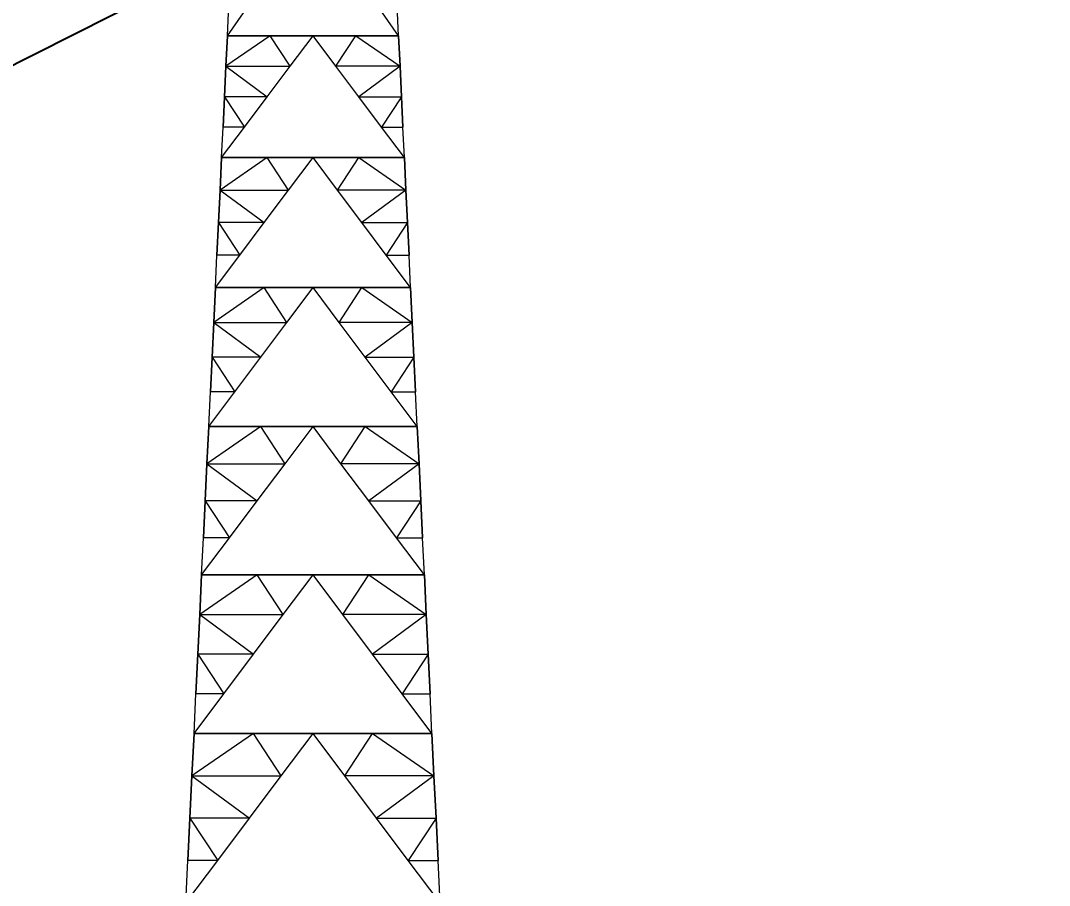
# Model space of a CAD drawing. Header units: millimetres. Extents: x 674 to 5889, y -153 to 3954.
# Drawn here: x 3115.39 to 3159.14, y 893.14 to 929.94 of the extents above; entities that cross this region are included whole.
import ezdxf

# ---------------------------------------------------------------- set-up
doc = ezdxf.new("R2010")
doc.units = ezdxf.units.MM
doc.layers.add('Dimensions', color=7, linetype='Continuous')
doc.layers.add('Ropes', color=3, linetype='Continuous')
doc.layers.add('Towers', color=1, linetype='Continuous', lineweight=0)
doc.styles.get("Standard").update_dxf_attribs({"font": 'arial.ttf'})
doc.dimstyles.new('ISO-25', dxfattribs={"dimtxt": 2.5, "dimasz": 2.5, "dimexe": 1.25, "dimexo": 0.625, "dimtad": 1, "dimtxsty": 'Standard', "dimcen": 2.5, "dimadec": 0, "dimazin": 0, "dimtfac": 1, "dimtmove": 0, "dimatfit": 3, "dimfxl": 1, "dimarcsym": 0})

# ---------------------------------------------------------------- blocks, each defined once
blk = doc.blocks.new('_ArchTick')
at = {"color": 0, "linetype": 'ByBlock', "const_width": 0.15}
blk.add_lwpolyline([(-0.5, -0.5), (0.5, 0.5)], dxfattribs=at)
blk = doc.blocks.new('*D60')
at = {"color": 0, "lineweight": -2, "transparency": 16777216}
blk.add_line((2829.274, -144.563), (2959.274, -144.563), dxfattribs=at)
at = {"layer": 'Defpoints', "color": 0, "transparency": 16777216}
for p in [(5528.478, 3774.077), (5768.478, 3774.077), (5768.478, 3752.482), (2829.274, -118.354), (2959.274, -118.354), (2959.274, -144.563)]:
    blk.add_point(p, dxfattribs=at)
at = {"layer": 'Dimensions', "color": 0, "lineweight": -2, "transparency": 16777216}
blk.add_line((5528.478, 3752.482), (5768.478, 3752.482), dxfattribs=at)
at = {"color": 0, "lineweight": -2, "transparency": 16777216, "xscale": 15, "yscale": 15, "zscale": 15, "rotation": 180}
blk.add_blockref('_ArchTick', (2829.274, -144.563), dxfattribs=at)
at = {"color": 0, "lineweight": -2, "transparency": 16777216, "xscale": 15, "yscale": 15, "zscale": 15}
blk.add_blockref('_ArchTick', (2959.274, -144.563), dxfattribs=at)
at = {"layer": 'Dimensions', "color": 0, "lineweight": -2, "transparency": 16777216, "xscale": 2.5, "yscale": 2.5, "zscale": 2.5, "rotation": 180}
blk.add_blockref('_ArchTick', (5528.478, 3752.482), dxfattribs=at)
at = {"layer": 'Dimensions', "color": 0, "lineweight": -2, "transparency": 16777216, "xscale": 2.5, "yscale": 2.5, "zscale": 2.5}
blk.add_blockref('_ArchTick', (5768.478, 3752.482), dxfattribs=at)
at = {"color": 0, "transparency": 16777216, "insert": (2894.274, -136.274), "char_height": 15, "attachment_point": 5}
blk.add_mtext('130', dxfattribs=at)
at = {"layer": 'Dimensions', "color": 0, "transparency": 16777216, "insert": (5648.478, 3755.404), "char_height": 4.5, "attachment_point": 5}
blk.add_mtext('240m', dxfattribs=at)
blk = doc.blocks.new('*D58')
at = {"color": 0, "lineweight": -2, "transparency": 16777216}
blk.add_line((2393.626, -144.563), (2483.626, -144.563), dxfattribs=at)
at = {"layer": 'Defpoints', "color": 0, "transparency": 16777216}
for p in [(5603.478, 3819.077), (5583.397, 3774.077), (5603.478, 3774.077), (2393.626, -80.976), (2483.626, -80.976), (2483.626, -144.563)]:
    blk.add_point(p, dxfattribs=at)
at = {"layer": 'Dimensions', "color": 0, "lineweight": -2, "transparency": 16777216}
blk.add_line((5583.397, 3819.077), (5583.397, 3774.077), dxfattribs=at)
at = {"color": 0, "lineweight": -2, "transparency": 16777216, "xscale": 15, "yscale": 15, "zscale": 15, "rotation": 180}
blk.add_blockref('_ArchTick', (2393.626, -144.563), dxfattribs=at)
at = {"color": 0, "lineweight": -2, "transparency": 16777216, "xscale": 15, "yscale": 15, "zscale": 15}
blk.add_blockref('_ArchTick', (2483.626, -144.563), dxfattribs=at)
at = {"layer": 'Dimensions', "color": 0, "lineweight": -2, "transparency": 16777216, "xscale": 2.5, "yscale": 2.5, "zscale": 2.5}
for p, rotation in [((5583.397, 3819.077), 90), ((5583.397, 3774.077), 270)]:
    blk.add_blockref('_ArchTick', p, dxfattribs=dict(at, rotation=rotation))
at = {"color": 0, "transparency": 16777216, "insert": (2438.626, -136.279), "char_height": 15, "attachment_point": 5}
blk.add_mtext('90', dxfattribs=at)
at = {"layer": 'Dimensions', "color": 0, "transparency": 16777216, "insert": (5580.484, 3796.577), "char_height": 4.5, "attachment_point": 5, "rotation": 90}
blk.add_mtext('45m', dxfattribs=at)
blk = doc.blocks.new('*D62')
at = {"color": 0, "lineweight": -2, "transparency": 16777216}
blk.add_line((2577.797, -35.976), (2577.797, -85.976), dxfattribs=at)
at = {"layer": 'Defpoints', "color": 0, "transparency": 16777216}
for p in [(5529.806, 3893.742), (5528.478, 3889.077), (5643.378, 3856.377), (2597.989, -35.976), (2577.797, -85.976), (2597.989, -85.976)]:
    blk.add_point(p, dxfattribs=at)
at = {"layer": 'Dimensions', "color": 0, "lineweight": -2, "transparency": 16777216}
blk.add_line((5644.706, 3861.042), (5529.806, 3893.742), dxfattribs=at)
at = {"color": 0, "lineweight": -2, "transparency": 16777216, "xscale": 15, "yscale": 15, "zscale": 15}
for p, rotation in [((2577.797, -35.976), 90), ((2577.797, -85.976), 270)]:
    blk.add_blockref('_ArchTick', p, dxfattribs=dict(at, rotation=rotation))
at = {"layer": 'Dimensions', "color": 0, "lineweight": -2, "transparency": 16777216, "xscale": 2.5, "yscale": 2.5, "zscale": 2.5}
for p, rotation in [((5529.806, 3893.742), 164.113896019455), ((5644.706, 3861.042), 344.113896019455)]:
    blk.add_blockref('_ArchTick', p, dxfattribs=dict(at, rotation=rotation))
at = {"color": 0, "transparency": 16777216, "insert": (2569.514, -60.976), "char_height": 15, "attachment_point": 5, "rotation": 90}
blk.add_mtext('50', dxfattribs=at)
at = {"layer": 'Dimensions', "color": 0, "transparency": 16777216, "insert": (5588.056, 3880.203), "char_height": 4.5, "attachment_point": 5, "rotation": 344.1139}
blk.add_mtext('119.5m', dxfattribs=at)
blk = doc.blocks.new('*D63')
at = {"color": 0, "lineweight": -2, "transparency": 16777216}
blk.add_line((2809.512, -31.439), (2809.512, -86.439), dxfattribs=at)
at = {"layer": 'Defpoints', "color": 0, "transparency": 16777216}
for p in [(5643.378, 3866.577), (5527.736, 3834.542), (5528.478, 3832.07), (2829.274, -31.439), (2809.512, -86.439), (2829.274, -86.439)]:
    blk.add_point(p, dxfattribs=at)
at = {"layer": 'Dimensions', "color": 0, "lineweight": -2, "transparency": 16777216}
blk.add_line((5642.636, 3869.049), (5527.736, 3834.542), dxfattribs=at)
at = {"color": 0, "lineweight": -2, "transparency": 16777216, "xscale": 15, "yscale": 15, "zscale": 15}
for p, rotation in [((2809.512, -31.439), 90), ((2809.512, -86.439), 270)]:
    blk.add_blockref('_ArchTick', p, dxfattribs=dict(at, rotation=rotation))
at = {"layer": 'Dimensions', "color": 0, "lineweight": -2, "transparency": 16777216, "xscale": 2.5, "yscale": 2.5, "zscale": 2.5}
for p, rotation in [((5642.636, 3869.049), 16.71614301521846), ((5527.736, 3834.542), 196.7161430152185)]:
    blk.add_blockref('_ArchTick', p, dxfattribs=dict(at, rotation=rotation))
at = {"color": 0, "transparency": 16777216, "insert": (2801.259, -58.939), "char_height": 15, "attachment_point": 5, "rotation": 90}
blk.add_mtext('55', dxfattribs=at)
at = {"layer": 'Dimensions', "color": 0, "transparency": 16777216, "insert": (5584.345, 3854.594), "char_height": 4.5, "attachment_point": 5, "rotation": 16.7161}
blk.add_mtext('120m', dxfattribs=at)
blk = doc.blocks.new('*D59')
at = {"color": 0, "lineweight": -2, "transparency": 16777216}
blk.add_line((2597.989, -144.563), (2697.989, -144.563), dxfattribs=at)
at = {"layer": 'Defpoints', "color": 0, "transparency": 16777216}
for p in [(5623.478, 3781.175), (5673.478, 3781.175), (5673.478, 3764.268), (2597.989, -85.976), (2697.989, -85.976), (2697.989, -144.563)]:
    blk.add_point(p, dxfattribs=at)
at = {"layer": 'Dimensions', "color": 0, "lineweight": -2, "transparency": 16777216}
blk.add_line((5623.478, 3764.268), (5673.478, 3764.268), dxfattribs=at)
at = {"color": 0, "lineweight": -2, "transparency": 16777216, "xscale": 15, "yscale": 15, "zscale": 15, "rotation": 180}
blk.add_blockref('_ArchTick', (2597.989, -144.563), dxfattribs=at)
at = {"color": 0, "lineweight": -2, "transparency": 16777216, "xscale": 15, "yscale": 15, "zscale": 15}
blk.add_blockref('_ArchTick', (2697.989, -144.563), dxfattribs=at)
at = {"layer": 'Dimensions', "color": 0, "lineweight": -2, "transparency": 16777216, "xscale": 2.5, "yscale": 2.5, "zscale": 2.5, "rotation": 180}
blk.add_blockref('_ArchTick', (5623.478, 3764.268), dxfattribs=at)
at = {"layer": 'Dimensions', "color": 0, "lineweight": -2, "transparency": 16777216, "xscale": 2.5, "yscale": 2.5, "zscale": 2.5}
blk.add_blockref('_ArchTick', (5673.478, 3764.268), dxfattribs=at)
at = {"color": 0, "transparency": 16777216, "insert": (2647.989, -136.279), "char_height": 15, "attachment_point": 5}
blk.add_mtext('100', dxfattribs=at)
at = {"layer": 'Dimensions', "color": 0, "transparency": 16777216, "insert": (5648.478, 3767.191), "char_height": 4.5, "attachment_point": 5}
blk.add_mtext('50m', dxfattribs=at)
blk = doc.blocks.new('*D61')
at = {"color": 0, "lineweight": -2, "transparency": 16777216}
blk.add_line((2373.545, -35.976), (2373.545, -80.976), dxfattribs=at)
at = {"layer": 'Defpoints', "color": 0, "transparency": 16777216}
for p in [(5648.478, 3856.377), (5645.288, 3779.077), (5648.478, 3779.077), (2393.626, -35.976), (2373.545, -80.976), (2393.626, -80.976)]:
    blk.add_point(p, dxfattribs=at)
at = {"layer": 'Dimensions', "color": 0, "lineweight": -2, "transparency": 16777216}
blk.add_line((5645.288, 3856.377), (5645.288, 3779.077), dxfattribs=at)
at = {"color": 0, "lineweight": -2, "transparency": 16777216, "xscale": 15, "yscale": 15, "zscale": 15}
for p, rotation in [((2373.545, -35.976), 90), ((2373.545, -80.976), 270)]:
    blk.add_blockref('_ArchTick', p, dxfattribs=dict(at, rotation=rotation))
at = {"layer": 'Dimensions', "color": 0, "lineweight": -2, "transparency": 16777216, "xscale": 2.5, "yscale": 2.5, "zscale": 2.5}
for p, rotation in [((5645.288, 3856.377), 90), ((5645.288, 3779.077), 270)]:
    blk.add_blockref('_ArchTick', p, dxfattribs=dict(at, rotation=rotation))
at = {"color": 0, "transparency": 16777216, "insert": (2365.292, -58.476), "char_height": 15, "attachment_point": 5, "rotation": 90}
blk.add_mtext('45', dxfattribs=at)
at = {"layer": 'Dimensions', "color": 0, "transparency": 16777216, "insert": (5642.364, 3817.906), "char_height": 4.5, "attachment_point": 5, "rotation": 90}
blk.add_mtext('77.3m', dxfattribs=at)

msp = doc.modelspace()

# ---------------------------------------------------------------- linework, layer by layer
at = {"layer": 'Ropes'}
msp.add_line((3127.826, 934.476), (3012.826, 876.483), dxfattribs=at)
at = {"layer": 'Towers'}
for p, q in [((3124.187, 929.293), (3125.096, 930.589)), ((3124.187, 929.293), (3125.096, 930.589)), ((3124.187, 929.293), (3124.249, 930.589)), ((3124.187, 929.293), (3124.249, 930.589)), ((3124.187, 929.293), (3124.249, 930.589)), ((3124.187, 929.293), (3124.249, 930.589)), ((3131.465, 929.293), (3130.555, 930.589)), ((3131.465, 929.293), (3130.555, 930.589)), ((3131.465, 929.293), (3131.403, 930.589)), ((3131.465, 929.293), (3131.403, 930.589)), ((3131.465, 929.293), (3131.403, 930.589)), ((3131.465, 929.293), (3131.403, 930.589)), ((3126.006, 929.293), (3124.125, 927.998)), ((3126.006, 929.293), (3124.125, 927.998)), ((3124.125, 927.998), (3124.187, 929.293)), ((3124.187, 929.293), (3124.125, 927.998)), ((3124.125, 927.998), (3124.187, 929.293)), ((3124.125, 927.998), (3124.187, 929.293)), ((3124.125, 927.998), (3124.187, 929.293)), ((3124.187, 929.293), (3124.125, 927.998)), ((3124.125, 927.998), (3124.187, 929.293)), ((3124.125, 927.998), (3124.187, 929.293)), ((3124.187, 929.293), (3126.006, 929.293)), ((3126.006, 929.293), (3124.187, 929.293)), ((3124.187, 929.293), (3125.096, 929.293)), ((3125.096, 929.293), (3124.187, 929.293)), ((3124.187, 929.293), (3126.006, 929.293)), ((3126.006, 929.293), (3124.187, 929.293)), ((3127.826, 929.293), (3124.187, 929.293)), ((3124.187, 929.293), (3127.826, 929.293)), ((3126.006, 929.293), (3124.187, 929.293)), ((3126.006, 929.293), (3124.187, 929.293)), ((3126.006, 929.293), (3126.916, 929.293)), ((3126.916, 929.293), (3126.006, 929.293)), ((3126.854, 927.998), (3126.006, 929.293)), ((3127.826, 929.293), (3126.006, 929.293)), ((3126.854, 927.998), (3126.006, 929.293)), ((3127.826, 929.293), (3126.006, 929.293)), ((3126.854, 927.998), (3127.826, 929.293)), ((3126.854, 927.998), (3127.826, 929.293)), ((3128.735, 929.293), (3126.916, 929.293)), ((3128.735, 929.293), (3126.916, 929.293)), ((3131.465, 929.293), (3127.826, 929.293)), ((3127.826, 929.293), (3131.465, 929.293)), ((3128.797, 927.998), (3127.826, 929.293)), ((3127.826, 929.293), (3129.645, 929.293)), ((3128.797, 927.998), (3127.826, 929.293)), ((3127.826, 929.293), (3129.645, 929.293)), ((3128.735, 929.293), (3129.645, 929.293)), ((3129.645, 929.293), (3128.735, 929.293)), ((3128.797, 927.998), (3129.645, 929.293)), ((3128.797, 927.998), (3129.645, 929.293)), ((3131.465, 929.293), (3129.645, 929.293)), ((3129.645, 929.293), (3131.465, 929.293)), ((3129.645, 929.293), (3131.465, 929.293)), ((3129.645, 929.293), (3131.465, 929.293)), ((3129.645, 929.293), (3131.527, 927.998)), ((3129.645, 929.293), (3131.465, 929.293)), ((3129.645, 929.293), (3131.527, 927.998)), ((3129.645, 929.293), (3131.465, 929.293)), ((3130.555, 929.293), (3131.465, 929.293)), ((3131.465, 929.293), (3130.555, 929.293)), ((3131.527, 927.998), (3131.465, 929.293)), ((3131.465, 929.293), (3131.527, 927.998)), ((3131.527, 927.998), (3131.465, 929.293)), ((3131.527, 927.998), (3131.465, 929.293)), ((3131.527, 927.998), (3131.465, 929.293)), ((3131.465, 929.293), (3131.527, 927.998)), ((3131.527, 927.998), (3131.465, 929.293)), ((3131.527, 927.998), (3131.465, 929.293)), ((3124.063, 926.702), (3124.125, 927.998)), ((3124.125, 927.998), (3124.063, 926.702)), ((3124.063, 926.702), (3124.125, 927.998)), ((3124.063, 926.702), (3124.125, 927.998)), ((3124.125, 927.998), (3124.063, 926.702)), ((3124.063, 926.702), (3124.125, 927.998)), ((3124.125, 927.998), (3125.882, 926.702)), ((3124.125, 927.998), (3126.854, 927.998)), ((3124.125, 927.998), (3125.882, 926.702)), ((3124.125, 927.998), (3126.854, 927.998)), ((3124.125, 927.998), (3124.125, 927.998)), ((3124.125, 927.998), (3124.125, 927.998)), ((3125.882, 926.702), (3126.854, 927.998)), ((3125.882, 926.702), (3126.854, 927.998)), ((3129.769, 926.702), (3128.797, 927.998)), ((3131.527, 927.998), (3128.797, 927.998)), ((3129.769, 926.702), (3128.797, 927.998)), ((3131.527, 927.998), (3128.797, 927.998)), ((3131.527, 927.998), (3129.769, 926.702)), ((3131.527, 927.998), (3129.769, 926.702)), ((3131.589, 926.702), (3131.527, 927.998)), ((3131.527, 927.998), (3131.589, 926.702)), ((3131.527, 927.998), (3131.527, 927.998)), ((3131.589, 926.702), (3131.527, 927.998)), ((3131.589, 926.702), (3131.527, 927.998)), ((3131.527, 927.998), (3131.589, 926.702)), ((3131.527, 927.998), (3131.527, 927.998)), ((3131.589, 926.702), (3131.527, 927.998)), ((3124.001, 925.406), (3124.063, 926.702)), ((3124.063, 926.702), (3124.001, 925.406)), ((3124.001, 925.406), (3124.063, 926.702)), ((3124.001, 925.406), (3124.063, 926.702)), ((3124.063, 926.702), (3124.001, 925.406)), ((3124.001, 925.406), (3124.063, 926.702)), ((3124.063, 926.702), (3124.91, 925.406)), ((3125.882, 926.702), (3124.063, 926.702)), ((3124.063, 926.702), (3124.91, 925.406)), ((3125.882, 926.702), (3124.063, 926.702)), ((3124.063, 926.702), (3124.063, 926.702)), ((3124.063, 926.702), (3124.063, 926.702)), ((3124.91, 925.406), (3125.882, 926.702)), ((3124.91, 925.406), (3125.882, 926.702)), ((3130.741, 925.406), (3129.769, 926.702)), ((3129.769, 926.702), (3131.589, 926.702)), ((3130.741, 925.406), (3129.769, 926.702)), ((3129.769, 926.702), (3131.589, 926.702)), ((3131.589, 926.702), (3130.741, 925.406)), ((3131.589, 926.702), (3130.741, 925.406)), ((3131.65, 925.406), (3131.589, 926.702)), ((3131.589, 926.702), (3131.65, 925.406)), ((3131.589, 926.702), (3131.589, 926.702)), ((3131.65, 925.406), (3131.589, 926.702)), ((3131.65, 925.406), (3131.589, 926.702)), ((3131.589, 926.702), (3131.65, 925.406)), ((3131.589, 926.702), (3131.589, 926.702)), ((3131.65, 925.406), (3131.589, 926.702)), ((3123.939, 924.111), (3124.91, 925.406)), ((3123.939, 924.111), (3124.91, 925.406)), ((3123.939, 924.111), (3124.001, 925.406)), ((3123.939, 924.111), (3124.001, 925.406)), ((3123.939, 924.111), (3124.001, 925.406)), ((3123.939, 924.111), (3124.001, 925.406)), ((3124.91, 925.406), (3124.001, 925.406)), ((3124.91, 925.406), (3124.001, 925.406)), ((3124.001, 925.406), (3124.001, 925.406)), ((3124.001, 925.406), (3124.001, 925.406)), ((3131.712, 924.111), (3130.741, 925.406)), ((3130.741, 925.406), (3131.65, 925.406)), ((3131.712, 924.111), (3130.741, 925.406)), ((3130.741, 925.406), (3131.65, 925.406)), ((3131.712, 924.111), (3131.65, 925.406)), ((3131.65, 925.406), (3131.65, 925.406)), ((3131.712, 924.111), (3131.65, 925.406)), ((3131.712, 924.111), (3131.65, 925.406)), ((3131.65, 925.406), (3131.65, 925.406)), ((3131.712, 924.111), (3131.65, 925.406)), ((3125.882, 924.111), (3123.873, 922.727)), ((3125.882, 924.111), (3123.873, 922.727)), ((3123.873, 922.727), (3123.939, 924.111)), ((3123.939, 924.111), (3123.873, 922.727)), ((3123.873, 922.727), (3123.939, 924.111)), ((3123.873, 922.727), (3123.939, 924.111)), ((3123.873, 922.727), (3123.939, 924.111)), ((3123.939, 924.111), (3123.873, 922.727)), ((3123.873, 922.727), (3123.939, 924.111)), ((3123.873, 922.727), (3123.939, 924.111)), ((3123.939, 924.111), (3125.882, 924.111)), ((3125.882, 924.111), (3123.939, 924.111)), ((3123.939, 924.111), (3124.91, 924.111)), ((3124.91, 924.111), (3123.939, 924.111)), ((3123.939, 924.111), (3125.882, 924.111)), ((3125.882, 924.111), (3123.939, 924.111)), ((3127.826, 924.111), (3123.939, 924.111)), ((3123.939, 924.111), (3127.826, 924.111)), ((3125.882, 924.111), (3123.939, 924.111)), ((3125.882, 924.111), (3123.939, 924.111)), ((3125.882, 924.111), (3126.854, 924.111)), ((3126.854, 924.111), (3125.882, 924.111)), ((3126.788, 922.727), (3125.882, 924.111)), ((3127.826, 924.111), (3125.882, 924.111)), ((3126.788, 922.727), (3125.882, 924.111)), ((3127.826, 924.111), (3125.882, 924.111)), ((3126.788, 922.727), (3127.826, 924.111)), ((3126.788, 922.727), (3127.826, 924.111)), ((3128.797, 924.111), (3126.854, 924.111)), ((3128.797, 924.111), (3126.854, 924.111)), ((3131.712, 924.111), (3127.826, 924.111)), ((3127.826, 924.111), (3131.712, 924.111)), ((3128.863, 922.727), (3127.826, 924.111)), ((3127.826, 924.111), (3129.769, 924.111)), ((3128.863, 922.727), (3127.826, 924.111)), ((3127.826, 924.111), (3129.769, 924.111)), ((3128.797, 924.111), (3129.769, 924.111)), ((3129.769, 924.111), (3128.797, 924.111)), ((3128.863, 922.727), (3129.769, 924.111)), ((3128.863, 922.727), (3129.769, 924.111)), ((3131.712, 924.111), (3129.769, 924.111)), ((3129.769, 924.111), (3131.712, 924.111)), ((3129.769, 924.111), (3131.712, 924.111)), ((3129.769, 924.111), (3131.712, 924.111)), ((3129.769, 924.111), (3131.779, 922.727)), ((3129.769, 924.111), (3131.712, 924.111)), ((3129.769, 924.111), (3131.779, 922.727)), ((3129.769, 924.111), (3131.712, 924.111)), ((3130.741, 924.111), (3131.712, 924.111)), ((3131.712, 924.111), (3130.741, 924.111)), ((3131.779, 922.727), (3131.712, 924.111)), ((3131.712, 924.111), (3131.779, 922.727)), ((3131.779, 922.727), (3131.712, 924.111)), ((3131.779, 922.727), (3131.712, 924.111)), ((3131.779, 922.727), (3131.712, 924.111)), ((3131.712, 924.111), (3131.779, 922.727)), ((3131.779, 922.727), (3131.712, 924.111)), ((3131.779, 922.727), (3131.712, 924.111)), ((3123.806, 921.343), (3123.873, 922.727)), ((3123.873, 922.727), (3123.806, 921.343)), ((3123.806, 921.343), (3123.873, 922.727)), ((3123.806, 921.343), (3123.873, 922.727)), ((3123.873, 922.727), (3123.806, 921.343)), ((3123.806, 921.343), (3123.873, 922.727)), ((3123.873, 922.727), (3125.75, 921.343)), ((3123.873, 922.727), (3126.788, 922.727)), ((3123.873, 922.727), (3125.75, 921.343)), ((3123.873, 922.727), (3126.788, 922.727)), ((3123.873, 922.727), (3123.873, 922.727)), ((3123.873, 922.727), (3123.873, 922.727)), ((3125.75, 921.343), (3126.788, 922.727)), ((3125.75, 921.343), (3126.788, 922.727)), ((3129.901, 921.343), (3128.863, 922.727)), ((3131.779, 922.727), (3128.863, 922.727)), ((3129.901, 921.343), (3128.863, 922.727)), ((3131.779, 922.727), (3128.863, 922.727)), ((3131.779, 922.727), (3129.901, 921.343)), ((3131.779, 922.727), (3129.901, 921.343)), ((3131.845, 921.343), (3131.779, 922.727)), ((3131.779, 922.727), (3131.845, 921.343)), ((3131.779, 922.727), (3131.779, 922.727)), ((3131.845, 921.343), (3131.779, 922.727)), ((3131.845, 921.343), (3131.779, 922.727)), ((3131.779, 922.727), (3131.845, 921.343)), ((3131.779, 922.727), (3131.779, 922.727)), ((3131.845, 921.343), (3131.779, 922.727)), ((3123.74, 919.959), (3123.806, 921.343)), ((3123.806, 921.343), (3123.74, 919.959)), ((3123.74, 919.959), (3123.806, 921.343)), ((3123.74, 919.959), (3123.806, 921.343)), ((3123.806, 921.343), (3123.74, 919.959)), ((3123.74, 919.959), (3123.806, 921.343)), ((3123.806, 921.343), (3124.712, 919.959)), ((3125.75, 921.343), (3123.806, 921.343)), ((3123.806, 921.343), (3124.712, 919.959)), ((3125.75, 921.343), (3123.806, 921.343)), ((3123.806, 921.343), (3123.806, 921.343)), ((3123.806, 921.343), (3123.806, 921.343)), ((3124.712, 919.959), (3125.75, 921.343)), ((3124.712, 919.959), (3125.75, 921.343)), ((3130.939, 919.959), (3129.901, 921.343)), ((3129.901, 921.343), (3131.845, 921.343)), ((3130.939, 919.959), (3129.901, 921.343)), ((3129.901, 921.343), (3131.845, 921.343)), ((3131.845, 921.343), (3130.939, 919.959)), ((3131.845, 921.343), (3130.939, 919.959)), ((3131.911, 919.959), (3131.845, 921.343)), ((3131.845, 921.343), (3131.911, 919.959)), ((3131.845, 921.343), (3131.845, 921.343)), ((3131.911, 919.959), (3131.845, 921.343)), ((3131.911, 919.959), (3131.845, 921.343)), ((3131.845, 921.343), (3131.911, 919.959)), ((3131.845, 921.343), (3131.845, 921.343)), ((3131.911, 919.959), (3131.845, 921.343)), ((3123.674, 918.575), (3124.712, 919.959)), ((3123.674, 918.575), (3124.712, 919.959)), ((3123.674, 918.575), (3123.74, 919.959)), ((3123.674, 918.575), (3123.74, 919.959)), ((3123.674, 918.575), (3123.74, 919.959)), ((3123.674, 918.575), (3123.74, 919.959)), ((3124.712, 919.959), (3123.74, 919.959)), ((3124.712, 919.959), (3123.74, 919.959)), ((3123.74, 919.959), (3123.74, 919.959)), ((3123.74, 919.959), (3123.74, 919.959)), ((3131.977, 918.575), (3130.939, 919.959)), ((3130.939, 919.959), (3131.911, 919.959)), ((3131.977, 918.575), (3130.939, 919.959)), ((3130.939, 919.959), (3131.911, 919.959)), ((3131.977, 918.575), (3131.911, 919.959)), ((3131.911, 919.959), (3131.911, 919.959)), ((3131.977, 918.575), (3131.911, 919.959)), ((3131.977, 918.575), (3131.911, 919.959)), ((3131.911, 919.959), (3131.911, 919.959)), ((3131.977, 918.575), (3131.911, 919.959)), ((3125.75, 918.575), (3123.603, 917.097)), ((3125.75, 918.575), (3123.603, 917.097)), ((3123.603, 917.098), (3123.674, 918.575)), ((3123.674, 918.575), (3123.603, 917.097)), ((3123.603, 917.098), (3123.674, 918.575)), ((3123.603, 917.097), (3123.674, 918.575)), ((3123.603, 917.098), (3123.674, 918.575)), ((3123.674, 918.575), (3123.603, 917.097)), ((3123.603, 917.098), (3123.674, 918.575)), ((3123.603, 917.097), (3123.674, 918.575)), ((3123.674, 918.575), (3125.75, 918.575)), ((3125.75, 918.575), (3123.674, 918.575)), ((3123.674, 918.575), (3124.712, 918.575)), ((3124.712, 918.575), (3123.674, 918.575)), ((3123.674, 918.575), (3125.75, 918.575)), ((3125.75, 918.575), (3123.674, 918.575)), ((3127.826, 918.575), (3123.674, 918.575)), ((3123.674, 918.575), (3127.826, 918.575)), ((3125.75, 918.575), (3123.674, 918.575)), ((3125.75, 918.575), (3123.674, 918.575)), ((3125.75, 918.575), (3126.788, 918.575)), ((3126.788, 918.575), (3125.75, 918.575)), ((3126.718, 917.098), (3125.75, 918.575)), ((3127.826, 918.575), (3125.75, 918.575)), ((3126.718, 917.098), (3125.75, 918.575)), ((3127.826, 918.575), (3125.75, 918.575)), ((3126.718, 917.098), (3127.826, 918.575)), ((3126.718, 917.098), (3127.826, 918.575)), ((3128.863, 918.575), (3126.788, 918.575)), ((3128.863, 918.575), (3126.788, 918.575)), ((3131.977, 918.575), (3127.826, 918.575)), ((3127.826, 918.575), (3131.977, 918.575)), ((3128.934, 917.098), (3127.826, 918.575)), ((3127.826, 918.575), (3129.901, 918.575)), ((3128.934, 917.098), (3127.826, 918.575)), ((3127.826, 918.575), (3129.901, 918.575)), ((3128.863, 918.575), (3129.901, 918.575)), ((3129.901, 918.575), (3128.863, 918.575)), ((3128.934, 917.098), (3129.901, 918.575)), ((3128.934, 917.098), (3129.901, 918.575)), ((3131.977, 918.575), (3129.901, 918.575)), ((3129.901, 918.575), (3131.977, 918.575)), ((3129.901, 918.575), (3131.977, 918.575)), ((3129.901, 918.575), (3131.977, 918.575)), ((3129.901, 918.575), (3132.048, 917.097)), ((3129.901, 918.575), (3131.977, 918.575)), ((3129.901, 918.575), (3132.048, 917.097)), ((3129.901, 918.575), (3131.977, 918.575)), ((3130.939, 918.575), (3131.977, 918.575)), ((3131.977, 918.575), (3130.939, 918.575)), ((3132.048, 917.098), (3131.977, 918.575)), ((3131.977, 918.575), (3132.048, 917.097)), ((3132.048, 917.098), (3131.977, 918.575)), ((3132.048, 917.097), (3131.977, 918.575)), ((3132.048, 917.098), (3131.977, 918.575)), ((3131.977, 918.575), (3132.048, 917.097)), ((3132.048, 917.098), (3131.977, 918.575)), ((3132.048, 917.097), (3131.977, 918.575)), ((3123.533, 915.619), (3123.603, 917.098)), ((3123.533, 915.619), (3123.603, 917.098)), ((3123.603, 917.097), (3123.533, 915.619)), ((3123.533, 915.619), (3123.603, 917.097)), ((3123.603, 917.097), (3123.533, 915.619)), ((3123.533, 915.619), (3123.603, 917.097)), ((3123.603, 917.097), (3126.718, 917.098)), ((3123.603, 917.097), (3126.718, 917.098)), ((3123.603, 917.097), (3123.603, 917.098)), ((3123.603, 917.097), (3123.603, 917.098)), ((3123.603, 917.097), (3125.608, 915.619)), ((3123.603, 917.097), (3125.608, 915.619)), ((3125.608, 915.619), (3126.718, 917.098)), ((3125.608, 915.619), (3126.718, 917.098)), ((3130.043, 915.619), (3128.934, 917.098)), ((3132.048, 917.097), (3128.934, 917.098)), ((3130.043, 915.619), (3128.934, 917.098)), ((3132.048, 917.097), (3128.934, 917.098)), ((3132.048, 917.097), (3130.043, 915.619)), ((3132.048, 917.097), (3130.043, 915.619)), ((3132.119, 915.619), (3132.048, 917.098)), ((3132.048, 917.097), (3132.048, 917.098)), ((3132.119, 915.619), (3132.048, 917.098)), ((3132.048, 917.097), (3132.048, 917.098)), ((3132.048, 917.097), (3132.119, 915.619)), ((3132.119, 915.619), (3132.048, 917.097)), ((3132.048, 917.097), (3132.119, 915.619)), ((3132.119, 915.619), (3132.048, 917.097)), ((3123.462, 914.141), (3123.533, 915.619)), ((3123.533, 915.619), (3123.462, 914.141)), ((3123.462, 914.141), (3123.533, 915.619)), ((3123.462, 914.141), (3123.533, 915.619)), ((3123.533, 915.619), (3123.462, 914.141)), ((3123.462, 914.141), (3123.533, 915.619)), ((3123.533, 915.619), (3124.5, 914.141)), ((3125.608, 915.619), (3123.533, 915.619)), ((3123.533, 915.619), (3124.5, 914.141)), ((3125.608, 915.619), (3123.533, 915.619)), ((3123.533, 915.619), (3123.533, 915.619)), ((3123.533, 915.619), (3123.533, 915.619)), ((3124.5, 914.141), (3125.608, 915.619)), ((3124.5, 914.141), (3125.608, 915.619)), ((3131.151, 914.141), (3130.043, 915.619)), ((3130.043, 915.619), (3132.119, 915.619)), ((3131.151, 914.141), (3130.043, 915.619)), ((3130.043, 915.619), (3132.119, 915.619)), ((3132.119, 915.619), (3131.151, 914.141)), ((3132.119, 915.619), (3131.151, 914.141)), ((3132.189, 914.141), (3132.119, 915.619)), ((3132.119, 915.619), (3132.189, 914.141)), ((3132.119, 915.619), (3132.119, 915.619)), ((3132.189, 914.141), (3132.119, 915.619)), ((3132.189, 914.141), (3132.119, 915.619)), ((3132.119, 915.619), (3132.189, 914.141)), ((3132.119, 915.619), (3132.119, 915.619)), ((3132.189, 914.141), (3132.119, 915.619)), ((3123.391, 912.663), (3124.5, 914.141)), ((3123.391, 912.663), (3124.5, 914.141)), ((3123.391, 912.663), (3123.462, 914.141)), ((3123.391, 912.663), (3123.462, 914.141)), ((3123.391, 912.663), (3123.462, 914.141)), ((3123.391, 912.663), (3123.462, 914.141)), ((3124.5, 914.141), (3123.462, 914.141)), ((3124.5, 914.141), (3123.462, 914.141)), ((3123.462, 914.141), (3123.462, 914.141)), ((3123.462, 914.141), (3123.462, 914.141)), ((3132.26, 912.663), (3131.151, 914.141)), ((3131.151, 914.141), (3132.189, 914.141)), ((3132.26, 912.663), (3131.151, 914.141)), ((3131.151, 914.141), (3132.189, 914.141)), ((3132.26, 912.663), (3132.189, 914.141)), ((3132.189, 914.141), (3132.189, 914.141)), ((3132.26, 912.663), (3132.189, 914.141)), ((3132.26, 912.663), (3132.189, 914.141)), ((3132.189, 914.141), (3132.189, 914.141)), ((3132.26, 912.663), (3132.189, 914.141)), ((3125.608, 912.663), (3123.316, 911.084)), ((3125.608, 912.663), (3123.316, 911.084)), ((3123.316, 911.085), (3123.391, 912.663)), ((3123.391, 912.663), (3123.316, 911.084)), ((3123.316, 911.085), (3123.391, 912.663)), ((3123.316, 911.084), (3123.391, 912.663)), ((3123.316, 911.085), (3123.391, 912.663)), ((3123.391, 912.663), (3123.316, 911.084)), ((3123.316, 911.085), (3123.391, 912.663)), ((3123.316, 911.084), (3123.391, 912.663)), ((3123.391, 912.663), (3125.608, 912.663)), ((3125.608, 912.663), (3123.391, 912.663)), ((3123.391, 912.663), (3124.5, 912.663)), ((3124.5, 912.663), (3123.391, 912.663)), ((3123.391, 912.663), (3125.608, 912.663)), ((3125.608, 912.663), (3123.391, 912.663)), ((3127.826, 912.663), (3123.391, 912.663)), ((3123.391, 912.663), (3127.826, 912.663)), ((3125.608, 912.663), (3123.391, 912.663)), ((3125.608, 912.663), (3123.391, 912.663)), ((3125.608, 912.663), (3126.717, 912.663)), ((3126.717, 912.663), (3125.608, 912.663)), ((3126.642, 911.085), (3125.608, 912.663)), ((3127.826, 912.663), (3125.608, 912.663)), ((3126.642, 911.085), (3125.608, 912.663)), ((3127.826, 912.663), (3125.608, 912.663)), ((3126.642, 911.085), (3127.826, 912.663)), ((3126.642, 911.085), (3127.826, 912.663)), ((3128.934, 912.663), (3126.717, 912.663)), ((3128.934, 912.663), (3126.717, 912.663)), ((3132.26, 912.663), (3127.826, 912.663)), ((3127.826, 912.663), (3132.26, 912.663)), ((3129.009, 911.085), (3127.826, 912.663)), ((3127.826, 912.663), (3130.043, 912.663)), ((3129.009, 911.085), (3127.826, 912.663)), ((3127.826, 912.663), (3130.043, 912.663)), ((3128.934, 912.663), (3130.043, 912.663)), ((3130.043, 912.663), (3128.934, 912.663)), ((3129.009, 911.085), (3130.043, 912.663)), ((3129.009, 911.085), (3130.043, 912.663)), ((3132.26, 912.663), (3130.043, 912.663)), ((3130.043, 912.663), (3132.26, 912.663)), ((3130.043, 912.663), (3132.26, 912.663)), ((3130.043, 912.663), (3132.26, 912.663)), ((3130.043, 912.663), (3132.335, 911.084)), ((3130.043, 912.663), (3132.26, 912.663)), ((3130.043, 912.663), (3132.335, 911.084)), ((3130.043, 912.663), (3132.26, 912.663)), ((3131.151, 912.663), (3132.26, 912.663)), ((3132.26, 912.663), (3131.151, 912.663)), ((3132.335, 911.085), (3132.26, 912.663)), ((3132.26, 912.663), (3132.335, 911.084)), ((3132.335, 911.085), (3132.26, 912.663)), ((3132.335, 911.084), (3132.26, 912.663)), ((3132.335, 911.085), (3132.26, 912.663)), ((3132.26, 912.663), (3132.335, 911.084)), ((3132.335, 911.085), (3132.26, 912.663)), ((3132.335, 911.084), (3132.26, 912.663)), ((3123.24, 909.505), (3123.316, 911.085)), ((3123.24, 909.505), (3123.316, 911.085)), ((3123.316, 911.084), (3123.24, 909.505)), ((3123.24, 909.505), (3123.316, 911.084)), ((3123.316, 911.084), (3123.24, 909.505)), ((3123.24, 909.505), (3123.316, 911.084)), ((3123.316, 911.084), (3126.642, 911.085)), ((3123.316, 911.084), (3126.642, 911.085)), ((3123.316, 911.084), (3123.316, 911.085)), ((3123.316, 911.084), (3123.316, 911.085)), ((3123.316, 911.084), (3125.457, 909.505)), ((3123.316, 911.084), (3125.457, 909.505)), ((3125.457, 909.505), (3126.642, 911.085)), ((3125.457, 909.505), (3126.642, 911.085)), ((3130.194, 909.505), (3129.009, 911.085)), ((3132.335, 911.084), (3129.009, 911.085)), ((3130.194, 909.505), (3129.009, 911.085)), ((3132.335, 911.084), (3129.009, 911.085)), ((3132.335, 911.084), (3130.194, 909.505)), ((3132.335, 911.084), (3130.194, 909.505)), ((3132.411, 909.505), (3132.335, 911.085)), ((3132.335, 911.084), (3132.335, 911.085)), ((3132.411, 909.505), (3132.335, 911.085)), ((3132.335, 911.084), (3132.335, 911.085)), ((3132.335, 911.084), (3132.411, 909.505)), ((3132.411, 909.505), (3132.335, 911.084)), ((3132.335, 911.084), (3132.411, 909.505)), ((3132.411, 909.505), (3132.335, 911.084)), ((3123.165, 907.926), (3123.24, 909.505)), ((3123.24, 909.505), (3123.165, 907.926)), ((3123.165, 907.926), (3123.24, 909.505)), ((3123.165, 907.926), (3123.24, 909.505)), ((3123.24, 909.505), (3123.165, 907.926)), ((3123.165, 907.926), (3123.24, 909.505)), ((3123.24, 909.505), (3124.273, 907.926)), ((3125.457, 909.505), (3123.24, 909.505)), ((3123.24, 909.505), (3124.273, 907.926)), ((3125.457, 909.505), (3123.24, 909.505)), ((3123.24, 909.505), (3123.24, 909.505)), ((3123.24, 909.505), (3123.24, 909.505)), ((3124.273, 907.926), (3125.457, 909.505)), ((3124.273, 907.926), (3125.457, 909.505)), ((3131.378, 907.926), (3130.194, 909.505)), ((3130.194, 909.505), (3132.411, 909.505)), ((3131.378, 907.926), (3130.194, 909.505)), ((3130.194, 909.505), (3132.411, 909.505)), ((3132.411, 909.505), (3131.378, 907.926)), ((3132.411, 909.505), (3131.378, 907.926)), ((3132.486, 907.926), (3132.411, 909.505)), ((3132.411, 909.505), (3132.486, 907.926)), ((3132.411, 909.505), (3132.411, 909.505)), ((3132.486, 907.926), (3132.411, 909.505)), ((3132.486, 907.926), (3132.411, 909.505)), ((3132.411, 909.505), (3132.486, 907.926)), ((3132.411, 909.505), (3132.411, 909.505)), ((3132.486, 907.926), (3132.411, 909.505)), ((3123.089, 906.348), (3124.273, 907.926)), ((3123.089, 906.348), (3124.273, 907.926)), ((3123.089, 906.348), (3123.165, 907.926)), ((3123.089, 906.348), (3123.165, 907.926)), ((3123.089, 906.348), (3123.165, 907.926)), ((3123.089, 906.348), (3123.165, 907.926)), ((3124.273, 907.926), (3123.165, 907.926)), ((3124.273, 907.926), (3123.165, 907.926)), ((3123.165, 907.926), (3123.165, 907.926)), ((3123.165, 907.926), (3123.165, 907.926)), ((3132.562, 906.348), (3131.378, 907.926)), ((3131.378, 907.926), (3132.486, 907.926)), ((3132.562, 906.348), (3131.378, 907.926)), ((3131.378, 907.926), (3132.486, 907.926)), ((3132.562, 906.348), (3132.486, 907.926)), ((3132.486, 907.926), (3132.486, 907.926)), ((3132.562, 906.348), (3132.486, 907.926)), ((3132.562, 906.348), (3132.486, 907.926)), ((3132.486, 907.926), (3132.486, 907.926)), ((3132.562, 906.348), (3132.486, 907.926)), ((3125.457, 906.348), (3123.009, 904.661)), ((3125.457, 906.348), (3123.009, 904.661)), ((3123.009, 904.662), (3123.089, 906.348)), ((3123.089, 906.348), (3123.009, 904.661)), ((3123.009, 904.662), (3123.089, 906.348)), ((3123.009, 904.661), (3123.089, 906.348)), ((3123.009, 904.662), (3123.089, 906.348)), ((3123.089, 906.348), (3123.009, 904.661)), ((3123.009, 904.662), (3123.089, 906.348)), ((3123.009, 904.661), (3123.089, 906.348)), ((3123.089, 906.348), (3125.457, 906.348)), ((3125.457, 906.348), (3123.089, 906.348)), ((3123.089, 906.348), (3124.273, 906.348)), ((3124.273, 906.348), (3123.089, 906.348)), ((3123.089, 906.348), (3125.457, 906.348)), ((3125.457, 906.348), (3123.089, 906.348)), ((3127.826, 906.348), (3123.089, 906.348)), ((3123.089, 906.348), (3127.826, 906.348)), ((3125.457, 906.348), (3123.089, 906.348)), ((3125.457, 906.348), (3123.089, 906.348)), ((3125.457, 906.348), (3126.642, 906.348)), ((3126.642, 906.348), (3125.457, 906.348)), ((3126.561, 904.662), (3125.457, 906.348)), ((3127.826, 906.348), (3125.457, 906.348)), ((3126.561, 904.662), (3125.457, 906.348)), ((3127.826, 906.348), (3125.457, 906.348)), ((3126.561, 904.662), (3127.826, 906.348)), ((3126.561, 904.662), (3127.826, 906.348)), ((3129.01, 906.348), (3126.642, 906.348)), ((3129.01, 906.348), (3126.642, 906.348)), ((3132.562, 906.348), (3127.826, 906.348)), ((3127.826, 906.348), (3132.562, 906.348)), ((3129.09, 904.662), (3127.826, 906.348)), ((3127.826, 906.348), (3130.194, 906.348)), ((3129.09, 904.662), (3127.826, 906.348)), ((3127.826, 906.348), (3130.194, 906.348)), ((3129.01, 906.348), (3130.194, 906.348)), ((3130.194, 906.348), (3129.01, 906.348)), ((3129.09, 904.662), (3130.194, 906.348)), ((3129.09, 904.662), (3130.194, 906.348)), ((3132.562, 906.348), (3130.194, 906.348)), ((3130.194, 906.348), (3132.562, 906.348)), ((3130.194, 906.348), (3132.562, 906.348)), ((3130.194, 906.348), (3132.562, 906.348)), ((3130.194, 906.348), (3132.643, 904.661)), ((3130.194, 906.348), (3132.562, 906.348)), ((3130.194, 906.348), (3132.643, 904.661)), ((3130.194, 906.348), (3132.562, 906.348)), ((3131.378, 906.348), (3132.562, 906.348)), ((3132.562, 906.348), (3131.378, 906.348)), ((3132.643, 904.662), (3132.562, 906.348)), ((3132.562, 906.348), (3132.643, 904.661)), ((3132.643, 904.662), (3132.562, 906.348)), ((3132.643, 904.661), (3132.562, 906.348)), ((3132.643, 904.662), (3132.562, 906.348)), ((3132.562, 906.348), (3132.643, 904.661)), ((3132.643, 904.662), (3132.562, 906.348)), ((3132.643, 904.661), (3132.562, 906.348)), ((3122.928, 902.975), (3123.009, 904.662)), ((3122.928, 902.975), (3123.009, 904.662)), ((3123.009, 904.661), (3122.928, 902.975)), ((3122.928, 902.975), (3123.009, 904.661)), ((3123.009, 904.661), (3122.928, 902.975)), ((3122.928, 902.975), (3123.009, 904.661)), ((3123.009, 904.661), (3126.561, 904.662)), ((3123.009, 904.661), (3126.561, 904.662)), ((3123.009, 904.661), (3123.009, 904.662)), ((3123.009, 904.661), (3123.009, 904.662)), ((3123.009, 904.661), (3125.296, 902.975)), ((3123.009, 904.661), (3125.296, 902.975)), ((3125.296, 902.975), (3126.561, 904.662)), ((3125.296, 902.975), (3126.561, 904.662)), ((3130.355, 902.975), (3129.09, 904.662)), ((3132.643, 904.661), (3129.09, 904.662)), ((3130.355, 902.975), (3129.09, 904.662)), ((3132.643, 904.661), (3129.09, 904.662)), ((3132.643, 904.661), (3130.355, 902.975)), ((3132.643, 904.661), (3130.355, 902.975)), ((3132.723, 902.975), (3132.643, 904.662)), ((3132.643, 904.661), (3132.643, 904.662)), ((3132.723, 902.975), (3132.643, 904.662)), ((3132.643, 904.661), (3132.643, 904.662)), ((3132.643, 904.661), (3132.723, 902.975)), ((3132.723, 902.975), (3132.643, 904.661)), ((3132.643, 904.661), (3132.723, 902.975)), ((3132.723, 902.975), (3132.643, 904.661)), ((3122.847, 901.289), (3122.928, 902.975)), ((3122.928, 902.975), (3122.847, 901.289)), ((3122.847, 901.289), (3122.928, 902.975)), ((3122.847, 901.289), (3122.928, 902.975)), ((3122.928, 902.975), (3122.847, 901.289)), ((3122.847, 901.289), (3122.928, 902.975)), ((3122.928, 902.975), (3124.031, 901.289)), ((3125.296, 902.975), (3122.928, 902.975)), ((3122.928, 902.975), (3124.031, 901.289)), ((3125.296, 902.975), (3122.928, 902.975)), ((3122.928, 902.975), (3122.928, 902.975)), ((3122.928, 902.975), (3122.928, 902.975)), ((3124.031, 901.289), (3125.296, 902.975)), ((3124.031, 901.289), (3125.296, 902.975)), ((3131.62, 901.289), (3130.355, 902.975)), ((3130.355, 902.975), (3132.723, 902.975)), ((3131.62, 901.289), (3130.355, 902.975)), ((3130.355, 902.975), (3132.723, 902.975)), ((3132.723, 902.975), (3131.62, 901.289)), ((3132.723, 902.975), (3131.62, 901.289)), ((3132.804, 901.289), (3132.723, 902.975)), ((3132.723, 902.975), (3132.804, 901.289)), ((3132.723, 902.975), (3132.723, 902.975)), ((3132.804, 901.289), (3132.723, 902.975)), ((3132.804, 901.289), (3132.723, 902.975)), ((3132.723, 902.975), (3132.804, 901.289)), ((3132.723, 902.975), (3132.723, 902.975)), ((3132.804, 901.289), (3132.723, 902.975)), ((3122.767, 899.602), (3124.031, 901.289)), ((3122.767, 899.602), (3124.031, 901.289)), ((3122.767, 899.602), (3122.847, 901.289)), ((3122.767, 899.602), (3122.847, 901.289)), ((3122.767, 899.602), (3122.847, 901.289)), ((3122.767, 899.602), (3122.847, 901.289)), ((3124.031, 901.289), (3122.847, 901.289)), ((3124.031, 901.289), (3122.847, 901.289)), ((3122.847, 901.289), (3122.847, 901.289)), ((3122.847, 901.289), (3122.847, 901.289)), ((3132.885, 899.602), (3131.62, 901.289)), ((3131.62, 901.289), (3132.804, 901.289)), ((3132.885, 899.602), (3131.62, 901.289)), ((3131.62, 901.289), (3132.804, 901.289)), ((3132.885, 899.602), (3132.804, 901.289)), ((3132.804, 901.289), (3132.804, 901.289)), ((3132.885, 899.602), (3132.804, 901.289)), ((3132.885, 899.602), (3132.804, 901.289)), ((3132.804, 901.289), (3132.804, 901.289)), ((3132.885, 899.602), (3132.804, 901.289)), ((3125.296, 899.602), (3122.68, 897.801)), ((3125.296, 899.602), (3122.68, 897.801)), ((3122.767, 899.602), (3122.68, 897.801)), ((3122.68, 897.801), (3122.767, 899.602)), ((3122.767, 899.602), (3122.68, 897.801)), ((3122.68, 897.801), (3122.767, 899.602)), ((3122.681, 897.802), (3122.767, 899.602)), ((3122.681, 897.802), (3122.767, 899.602)), ((3122.681, 897.802), (3122.767, 899.602)), ((3122.681, 897.802), (3122.767, 899.602)), ((3122.767, 899.602), (3125.296, 899.602)), ((3125.296, 899.602), (3122.767, 899.602)), ((3122.767, 899.602), (3124.031, 899.602)), ((3124.031, 899.602), (3122.767, 899.602)), ((3122.767, 899.602), (3125.296, 899.602)), ((3125.296, 899.602), (3122.767, 899.602)), ((3127.826, 899.602), (3122.767, 899.602)), ((3122.767, 899.602), (3127.826, 899.602)), ((3125.296, 899.602), (3122.767, 899.602)), ((3125.296, 899.602), (3122.767, 899.602)), ((3125.296, 899.602), (3126.561, 899.602)), ((3126.561, 899.602), (3125.296, 899.602)), ((3126.475, 897.802), (3125.296, 899.602)), ((3127.826, 899.602), (3125.296, 899.602)), ((3126.475, 897.802), (3125.296, 899.602)), ((3127.826, 899.602), (3125.296, 899.602)), ((3126.475, 897.802), (3127.826, 899.602)), ((3126.475, 897.802), (3127.826, 899.602)), ((3129.09, 899.602), (3126.561, 899.602)), ((3129.09, 899.602), (3126.561, 899.602)), ((3132.885, 899.602), (3127.826, 899.602)), ((3127.826, 899.602), (3132.885, 899.602)), ((3129.176, 897.802), (3127.826, 899.602)), ((3127.826, 899.602), (3130.355, 899.602)), ((3129.176, 897.802), (3127.826, 899.602)), ((3127.826, 899.602), (3130.355, 899.602)), ((3129.09, 899.602), (3130.355, 899.602)), ((3130.355, 899.602), (3129.09, 899.602)), ((3129.176, 897.802), (3130.355, 899.602)), ((3129.176, 897.802), (3130.355, 899.602)), ((3132.885, 899.602), (3130.355, 899.602)), ((3130.355, 899.602), (3132.885, 899.602)), ((3130.355, 899.602), (3132.885, 899.602)), ((3130.355, 899.602), (3132.885, 899.602)), ((3130.355, 899.602), (3132.971, 897.801)), ((3130.355, 899.602), (3132.885, 899.602)), ((3130.355, 899.602), (3132.971, 897.801)), ((3130.355, 899.602), (3132.885, 899.602)), ((3131.62, 899.602), (3132.885, 899.602)), ((3132.885, 899.602), (3131.62, 899.602)), ((3132.971, 897.802), (3132.885, 899.602)), ((3132.885, 899.602), (3132.971, 897.801)), ((3132.971, 897.802), (3132.885, 899.602)), ((3132.971, 897.801), (3132.885, 899.602)), ((3132.971, 897.802), (3132.885, 899.602)), ((3132.885, 899.602), (3132.971, 897.801)), ((3132.971, 897.802), (3132.885, 899.602)), ((3132.971, 897.801), (3132.885, 899.602)), ((3122.594, 896), (3122.681, 897.802)), ((3122.594, 896), (3122.681, 897.802)), ((3122.68, 897.801), (3122.594, 896)), ((3122.594, 896), (3122.68, 897.801)), ((3122.68, 897.801), (3122.594, 896)), ((3122.594, 896), (3122.68, 897.801)), ((3122.68, 897.801), (3126.475, 897.802)), ((3122.68, 897.801), (3126.475, 897.802)), ((3122.68, 897.801), (3122.681, 897.802)), ((3122.68, 897.801), (3122.681, 897.802)), ((3122.68, 897.801), (3125.124, 896)), ((3122.68, 897.801), (3125.124, 896)), ((3125.124, 896), (3126.475, 897.802)), ((3125.124, 896), (3126.475, 897.802)), ((3130.528, 896), (3129.176, 897.802)), ((3132.971, 897.801), (3129.176, 897.802)), ((3130.528, 896), (3129.176, 897.802)), ((3132.971, 897.801), (3129.176, 897.802)), ((3132.971, 897.801), (3130.528, 896)), ((3132.971, 897.801), (3130.528, 896)), ((3133.057, 896), (3132.971, 897.802)), ((3132.971, 897.801), (3132.971, 897.802)), ((3133.057, 896), (3132.971, 897.802)), ((3132.971, 897.801), (3132.971, 897.802)), ((3132.971, 897.801), (3133.057, 896)), ((3133.057, 896), (3132.971, 897.801)), ((3132.971, 897.801), (3133.057, 896)), ((3133.057, 896), (3132.971, 897.801)), ((3122.508, 894.199), (3122.594, 896)), ((3122.594, 896), (3122.508, 894.199)), ((3122.508, 894.199), (3122.594, 896)), ((3122.508, 894.199), (3122.594, 896)), ((3122.594, 896), (3122.508, 894.199)), ((3122.508, 894.199), (3122.594, 896)), ((3122.594, 896), (3123.773, 894.199)), ((3125.124, 896), (3122.594, 896)), ((3122.594, 896), (3123.773, 894.199)), ((3125.124, 896), (3122.594, 896)), ((3122.594, 896), (3122.594, 896)), ((3122.594, 896), (3122.594, 896)), ((3123.773, 894.199), (3125.124, 896)), ((3123.773, 894.199), (3125.124, 896)), ((3131.878, 894.199), (3130.528, 896)), ((3130.528, 896), (3133.057, 896)), ((3131.878, 894.199), (3130.528, 896)), ((3130.528, 896), (3133.057, 896)), ((3133.057, 896), (3131.878, 894.199)), ((3133.057, 896), (3131.878, 894.199)), ((3133.143, 894.199), (3133.057, 896)), ((3133.057, 896), (3133.143, 894.199)), ((3133.057, 896), (3133.057, 896)), ((3133.143, 894.199), (3133.057, 896)), ((3133.143, 894.199), (3133.057, 896)), ((3133.057, 896), (3133.143, 894.199)), ((3133.057, 896), (3133.057, 896)), ((3133.143, 894.199), (3133.057, 896)), ((3122.422, 892.398), (3123.773, 894.199)), ((3122.422, 892.398), (3123.773, 894.199)), ((3122.422, 892.398), (3122.508, 894.199)), ((3122.422, 892.398), (3122.508, 894.199)), ((3122.422, 892.398), (3122.508, 894.199)), ((3122.422, 892.398), (3122.508, 894.199)), ((3123.773, 894.199), (3122.508, 894.199)), ((3123.773, 894.199), (3122.508, 894.199)), ((3122.508, 894.199), (3122.508, 894.199)), ((3122.508, 894.199), (3122.508, 894.199)), ((3133.229, 892.398), (3131.878, 894.199)), ((3131.878, 894.199), (3133.143, 894.199)), ((3133.229, 892.398), (3131.878, 894.199)), ((3131.878, 894.199), (3133.143, 894.199)), ((3133.229, 892.398), (3133.143, 894.199)), ((3133.143, 894.199), (3133.143, 894.199)), ((3133.229, 892.398), (3133.143, 894.199)), ((3133.229, 892.398), (3133.143, 894.199)), ((3133.143, 894.199), (3133.143, 894.199)), ((3133.229, 892.398), (3133.143, 894.199))]:
    msp.add_line(p, q, dxfattribs=at)

# ---------------------------------------------------------------- dimensions: what is measured, and where the dimension line sits
at = {"layer": 'Dimensions'}
for p1, p2, distance, override, picture, middle in [((5643.378, 3856.377), (5528.478, 3889.077), -4.85, {"dimtxt": 4.5, "dimexe": 2, "dimexo": 3, "dimdec": 1, "dimdsep": 46, "dimpost": 'm', "dimblk1": 'ArchTick', "dimblk2": 'ArchTick', "dimsah": 1, "dimse1": 1, "dimse2": 1}, '*D62', (5588.056, 3880.203)), ((5643.378, 3866.577), (5528.478, 3832.07), -2.581, {"dimtxt": 4.5, "dimexe": 2, "dimexo": 3, "dimdec": 1, "dimpost": 'm', "dimblk1": 'ArchTick', "dimblk2": 'ArchTick', "dimsah": 1, "dimse1": 1, "dimse2": 1}, '*D63', (5584.345, 3854.594))]:
    dim = msp.add_aligned_dim(p1=p1, p2=p2, distance=distance, dimstyle='ISO-25', override=override, dxfattribs=at)
    dim.commit()
    dim.dimension.update_dxf_attribs({"geometry": picture, "text_midpoint": middle})
dim = msp.add_linear_dim(base=(5645.288, 3779.077), p1=(5648.478, 3856.377), p2=(5648.478, 3779.077), angle=90, dimstyle='ISO-25', override={"dimtxt": 4.5, "dimexe": 2, "dimexo": 3, "dimdec": 1, "dimdsep": 46, "dimpost": 'm', "dimblk1": 'ArchTick', "dimblk2": 'ArchTick', "dimsah": 1, "dimse1": 1, "dimse2": 1}, dxfattribs=at)
dim.commit()
dim.dimension.update_dxf_attribs({"geometry": '*D61', "text_midpoint": (5645.288, 3817.906), "dimtype": 160})
dim = msp.add_linear_dim(base=(5583.397, 3774.077), p1=(5603.478, 3819.077), p2=(5603.478, 3774.077), angle=90, dimstyle='ISO-25', override={"dimtxt": 4.5, "dimexe": 2, "dimexo": 3, "dimdec": 1, "dimpost": 'm', "dimblk1": 'ArchTick', "dimblk2": 'ArchTick', "dimsah": 1, "dimse1": 1, "dimse2": 1}, dxfattribs=at)
dim.commit()
dim.dimension.update_dxf_attribs({"geometry": '*D58', "text_midpoint": (5580.484, 3796.577)})
for base, p1, p2, picture, middle in [((5673.478, 3764.268), (5623.478, 3781.175), (5673.478, 3781.175), '*D59', (5648.478, 3767.191)), ((5768.478, 3752.482), (5528.478, 3774.077), (5768.478, 3774.077), '*D60', (5648.478, 3755.404))]:
    dim = msp.add_linear_dim(base=base, p1=p1, p2=p2, dimstyle='ISO-25', override={"dimtxt": 4.5, "dimexe": 2, "dimexo": 3, "dimdec": 1, "dimdsep": 46, "dimpost": 'm', "dimblk1": 'ArchTick', "dimblk2": 'ArchTick', "dimsah": 1, "dimse1": 1, "dimse2": 1}, dxfattribs=at)
    dim.commit()
    dim.dimension.update_dxf_attribs({"geometry": picture, "text_midpoint": middle})

doc.saveas('drawing.dxf')
